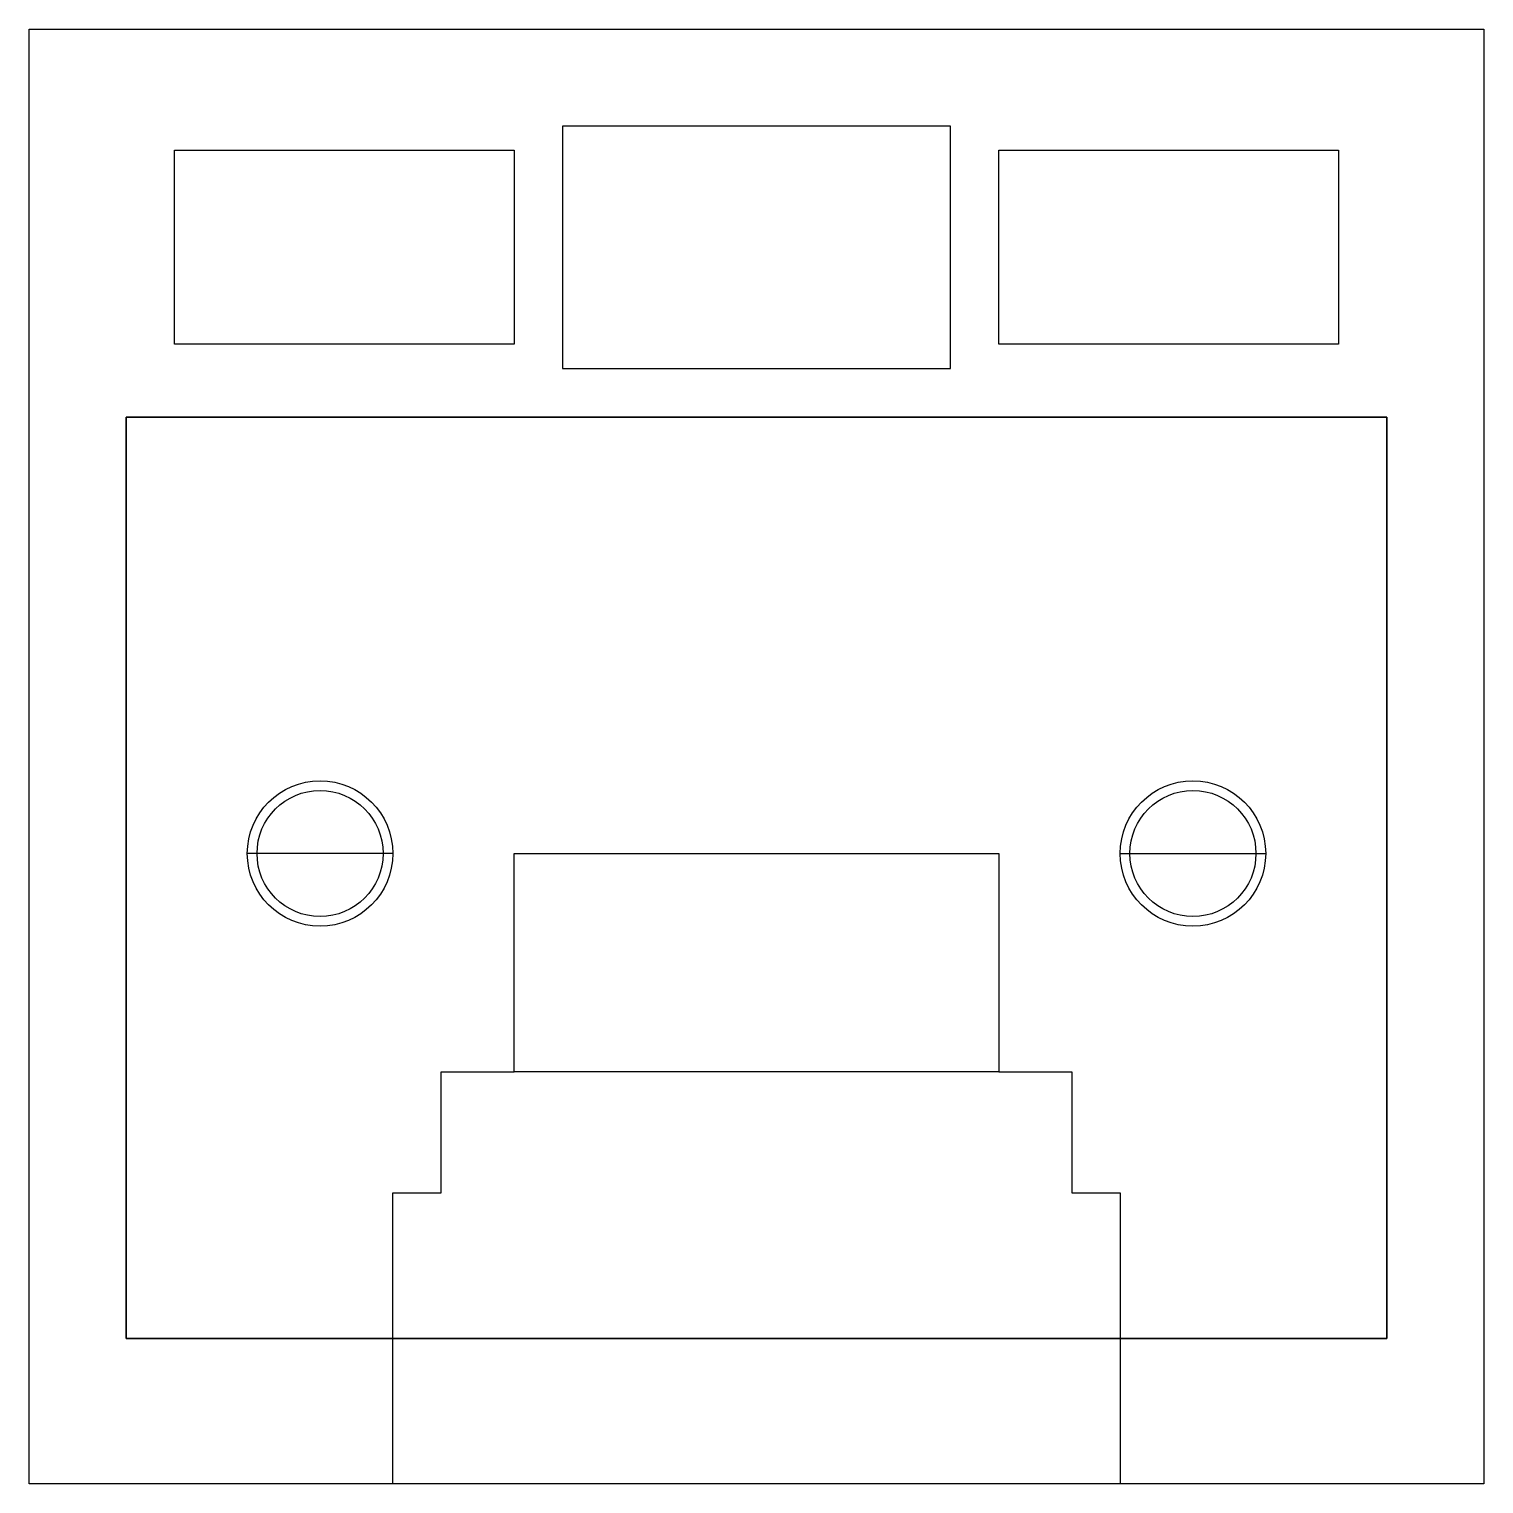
# Model space of a CAD drawing. Header units: millimetres. Extents: x 150 to 180, y 140 to 170.
import ezdxf

# ---------------------------------------------------------------- set-up
doc = ezdxf.new("R2010")
doc.units = ezdxf.units.MM

msp = doc.modelspace()

# ---------------------------------------------------------------- linework, layer by layer
for p, q in [((157.5, 153, 30), (154.5, 153, 30)), ((172.5, 153, 30), (175.5, 153, 30))]:
    msp.add_line(p, q)
at = {"extrusion": (-1.22465e-16, -1, 6.12323e-17)}
msp.add_line((157.5, 140, 30), (157.5, 141, 29.981), dxfattribs=at)
for points in [[(180, 140), (150, 140), (150, 170), (180, 170), (180, 140)], [(160, 163.5), (153, 163.5), (153, 167.5), (160, 167.5), (160, 163.5)], [(170, 163.5), (170, 167.5), (177, 167.5), (177, 163.5), (170, 163.5)], [(178, 143), (178, 162), (152, 162), (152, 143), (178, 143)]]:
    msp.add_lwpolyline(points)
at = {"elevation": 30}
for points in [[(150, 140), (150, 170), (180, 170), (180, 140), (150, 140)], [(159.997, 148.5), (160, 148.5), (160, 153), (165, 153), (170, 153), (170, 148.5), (165, 148.5), (160, 148.5)], [(157.5, 140), (157.5, 146), (158.5, 146), (158.5, 148.5), (159.997, 148.5)], [(170, 148.5), (171.5, 148.5), (171.5, 146), (172.5, 146), (172.5, 140)]]:
    msp.add_lwpolyline(points, dxfattribs=at)
msp.add_lwpolyline([(161, 163), (165, 163), (169, 163), (169, 168), (161, 168)], close=True)
at = {"extrusion": (-7.4988e-33, -6.12323e-17, -1), "elevation": 0.5}
msp.add_lwpolyline([(-152, 143), (-152, 162), (-178, 162), (-178, 143)], close=True, dxfattribs=at)
at = {"extrusion": (-1.22465e-16, -1, 6.12323e-17), "elevation": -146}
msp.add_lwpolyline([(158.5, 30), (158.5, 30)], dxfattribs=at)
for centre, radius in [((156, 153, 30), 1.5), ((174, 153, 30), 1.5), ((156, 153, 30), 1.3), ((174, 153, 30), 1.3)]:
    msp.add_circle(centre, radius)

doc.saveas('drawing.dxf')
